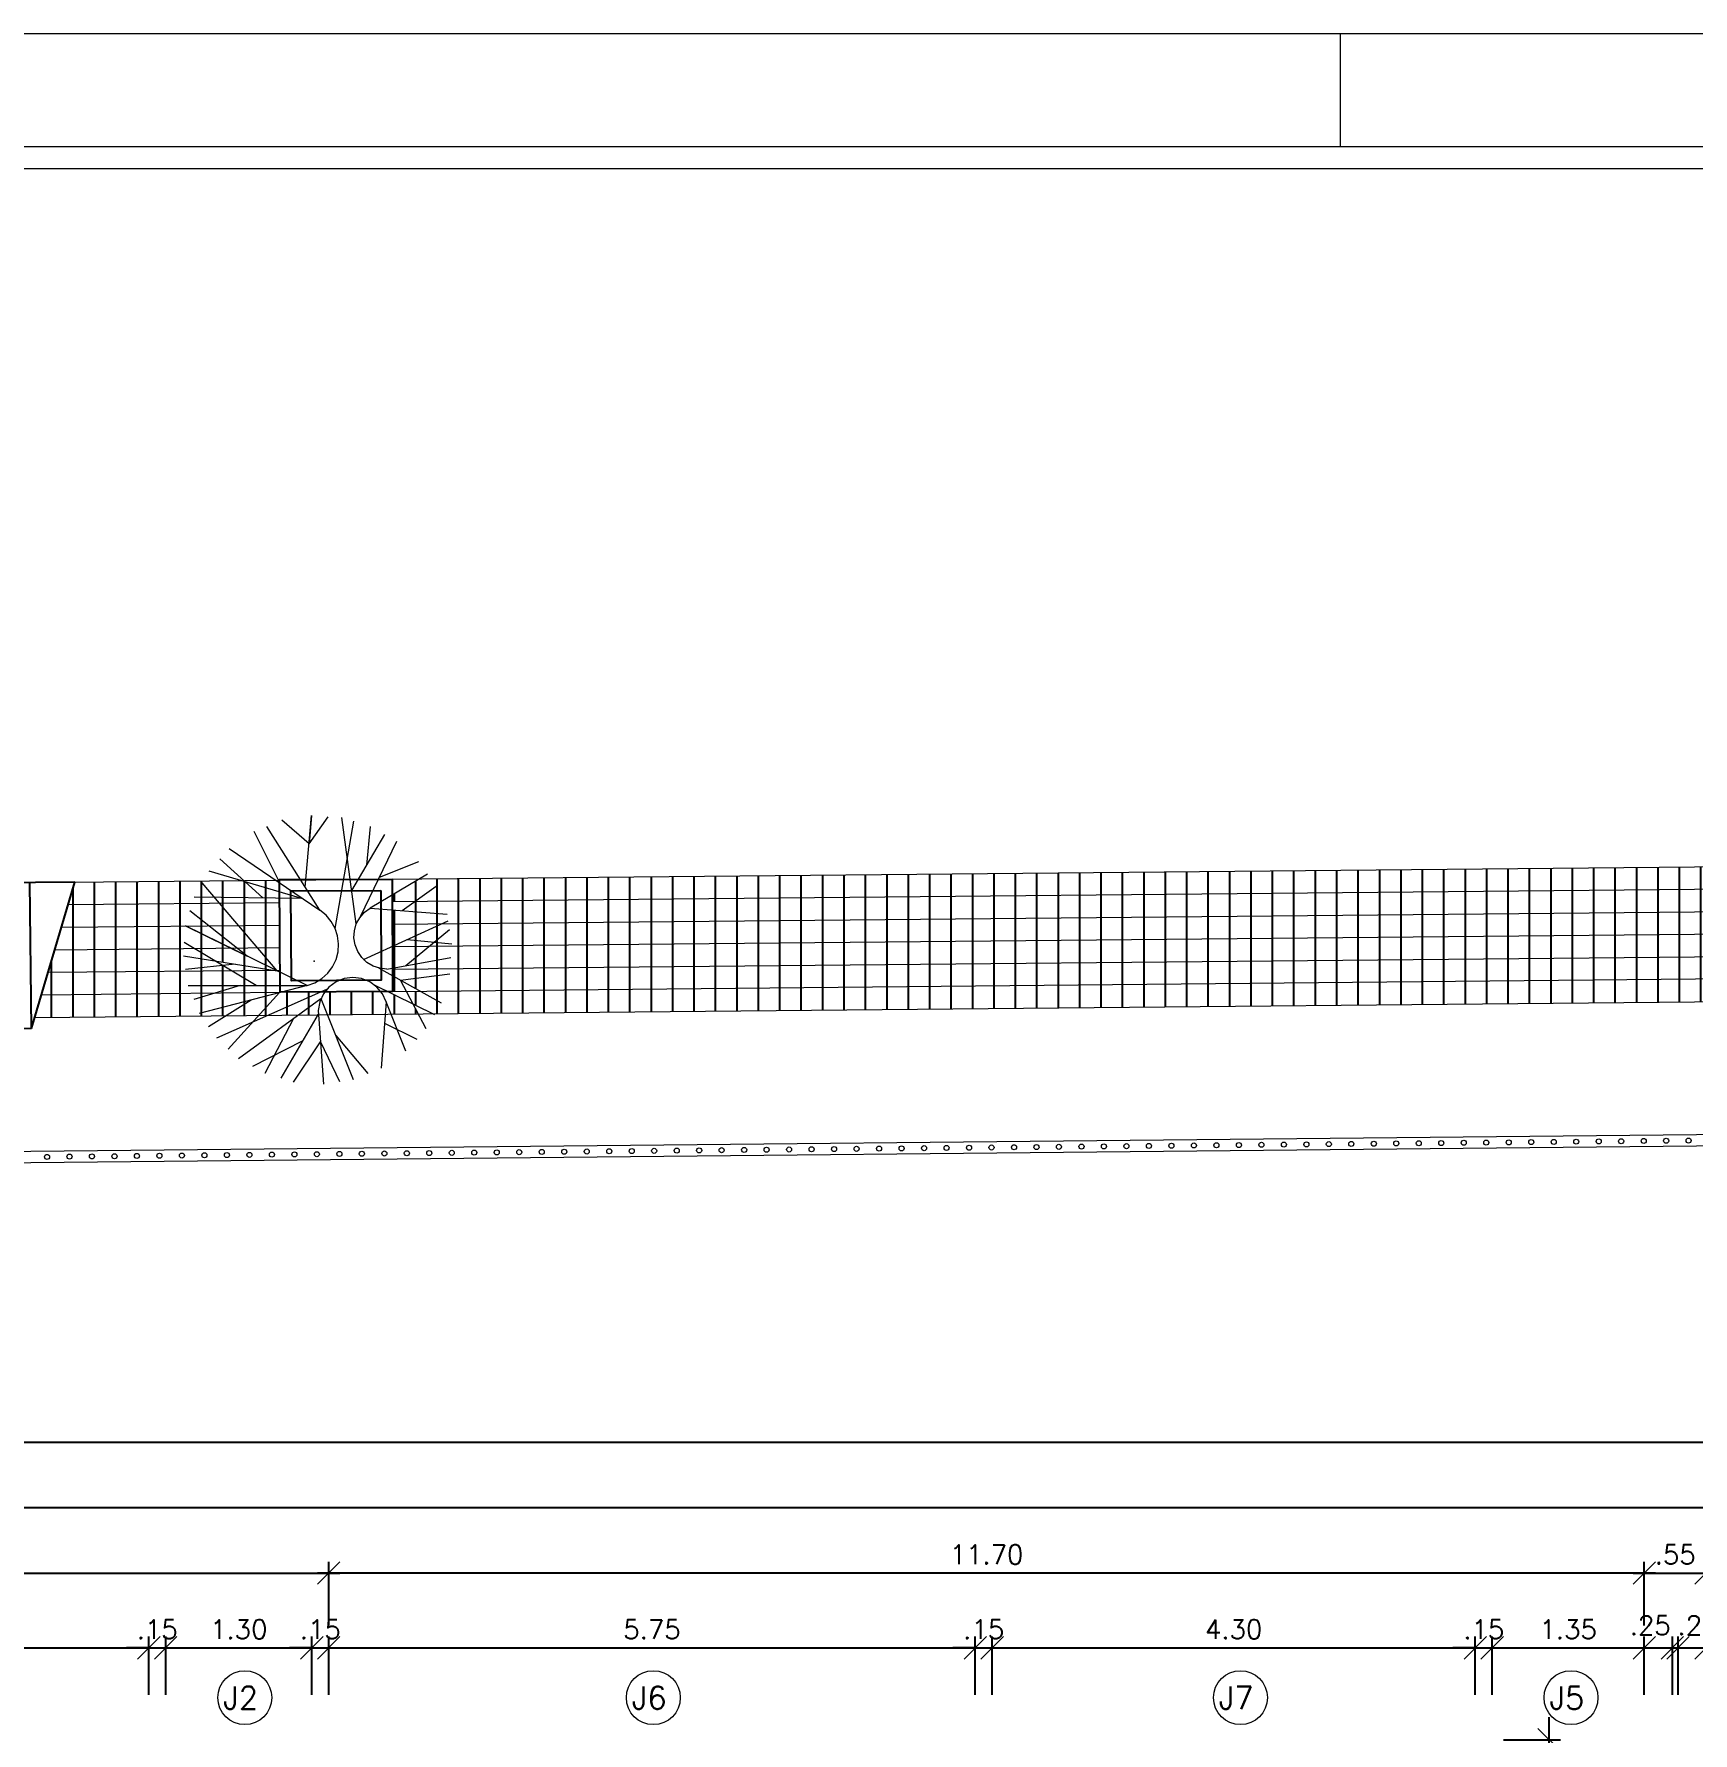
# Model space of a CAD drawing. Header units: millimetres. Extents: x 521 to 1055, y 261 to 520.
# Drawn here: x 670.93 to 685.69, y 504.78 to 519.88 of the extents above; entities that cross this region are included whole.
import ezdxf

# ---------------------------------------------------------------- set-up
doc = ezdxf.new("R2010")
doc.units = ezdxf.units.MM
doc.linetypes.add('CONTINU', pattern=[0])
doc.layers.add('0.1', color=8, linetype='Continuous', lineweight=13)
doc.layers.add('02', color=1, linetype='Continuous')
doc.styles.add('ROMANS', font='romans')
doc.styles.get("Standard").update_dxf_attribs({"font": 'romans.shx'})
doc.dimstyles.new('Fares Eng - 50', dxfattribs={"dimscale": 2, "dimtxt": 0.085, "dimasz": 0.1, "dimexe": 0.05, "dimexo": 0.05, "dimgap": 0.04, "dimtad": 1, "dimzin": 4, "dimdsep": 46, "dimtxsty": 'ROMANS', "dimblk1": 'OBLIQUE', "dimblk2": 'OBLIQUE', "dimsah": 1, "dimcen": 0.05, "dimdle": 0.05, "dimclrd": 8, "dimclre": 8, "dimclrt": 8, "dimaunit": 1, "dimadec": 0, "dimazin": 0, "dimtfac": 1, "dimtix": 1, "dimtmove": 2, "dimatfit": 0, "dimldrblk": 'OPEN90', "dimfxl": 1, "dimtolj": 1, "dimtzin": 0, "dimarcsym": 0})
pattern_1 = [(90, (279.22985, 358.23872), (-0.1905, 1e-17), [])]

# ---------------------------------------------------------------- blocks, each defined once
blk = doc.blocks.new('_OBLIQUE')
at = {"color": 0, "linetype": 'ByBlock'}
blk.add_line((-0.5, -0.5), (0.5, 0.5), dxfattribs=at)
blk = doc.blocks.new('*D24')
at = {"layer": '0.1', "color": 8, "linetype": 'CONTINU', "lineweight": -2, "transparency": 16777216}
for p, q in [((667.453, 505.534), (672.053, 505.534)), ((667.553, 505.115), (667.553, 505.634)), ((671.953, 505.115), (671.953, 505.634))]:
    blk.add_line(p, q, dxfattribs=at)
at = {"layer": 'DEFPOINTS', "color": 0, "linetype": 'CONTINU', "lineweight": -2, "transparency": 16777216}
for p in [(671.953, 505.534), (667.553, 505.015), (671.953, 505.015)]:
    blk.add_point(p, dxfattribs=at)
at = {"layer": '0.1', "color": 8, "linetype": 'CONTINU', "lineweight": -2, "transparency": 16777216, "xscale": 0.2, "yscale": 0.2, "zscale": 0.2, "rotation": 180}
blk.add_blockref('_OBLIQUE', (667.553, 505.534), dxfattribs=at)
at = {"layer": '0.1', "color": 8, "linetype": 'CONTINU', "lineweight": -2, "transparency": 16777216, "xscale": 0.2, "yscale": 0.2, "zscale": 0.2}
blk.add_blockref('_OBLIQUE', (671.953, 505.534), dxfattribs=at)
at = {"layer": '0.1', "color": 8, "linetype": 'CONTINU', "transparency": 16777216, "insert": (669.753, 505.699), "char_height": 0.17, "attachment_point": 5, "style": 'ROMANS'}
blk.add_mtext('\\A1;4.40', dxfattribs=at)
blk = doc.blocks.new('_Open90')
at = {"color": 0, "linetype": 'ByBlock', "lineweight": -2}
for p, q in [((0, 0), (-1, 0)), ((-0.5, 0.5), (0, 0)), ((0, 0), (-0.5, -0.5))]:
    blk.add_line(p, q, dxfattribs=at)
blk = doc.blocks.new('*D25')
at = {"layer": '0.1', "color": 8, "linetype": 'CONTINU', "lineweight": -2, "transparency": 16777216}
for p, q in [((671.953, 505.534), (671.753, 505.534)), ((671.953, 505.115), (671.953, 505.634)), ((671.953, 505.534), (672.103, 505.534)), ((672.103, 505.115), (672.103, 505.634)), ((672.103, 505.534), (672.303, 505.534))]:
    blk.add_line(p, q, dxfattribs=at)
at = {"layer": 'DEFPOINTS', "color": 0, "linetype": 'CONTINU', "lineweight": -2, "transparency": 16777216}
for p in [(672.103, 505.534), (671.953, 505.015), (672.103, 505.015)]:
    blk.add_point(p, dxfattribs=at)
at = {"layer": '0.1', "color": 8, "linetype": 'CONTINU', "lineweight": -2, "transparency": 16777216, "xscale": 0.2, "yscale": 0.2, "zscale": 0.2}
blk.add_blockref('_OBLIQUE', (671.953, 505.534), dxfattribs=at)
at = {"layer": '0.1', "color": 8, "linetype": 'CONTINU', "lineweight": -2, "transparency": 16777216, "xscale": 0.2, "yscale": 0.2, "zscale": 0.2, "rotation": 180}
blk.add_blockref('_OBLIQUE', (672.103, 505.534), dxfattribs=at)
at = {"layer": '0.1', "color": 8, "linetype": 'CONTINU', "transparency": 16777216, "insert": (672.028, 505.699), "char_height": 0.17, "attachment_point": 5, "style": 'ROMANS'}
blk.add_mtext('\\A1;.15', dxfattribs=at)
blk = doc.blocks.new('*D26')
at = {"layer": '0.1', "color": 8, "linetype": 'CONTINU', "lineweight": -2, "transparency": 16777216}
for p, q in [((672.003, 505.534), (673.503, 505.534)), ((672.103, 505.115), (672.103, 505.634)), ((673.403, 505.115), (673.403, 505.634))]:
    blk.add_line(p, q, dxfattribs=at)
at = {"layer": 'DEFPOINTS', "color": 0, "linetype": 'CONTINU', "lineweight": -2, "transparency": 16777216}
for p in [(673.403, 505.534), (672.103, 505.015), (673.403, 505.015)]:
    blk.add_point(p, dxfattribs=at)
at = {"layer": '0.1', "color": 8, "linetype": 'CONTINU', "lineweight": -2, "transparency": 16777216, "xscale": 0.2, "yscale": 0.2, "zscale": 0.2, "rotation": 180}
blk.add_blockref('_OBLIQUE', (672.103, 505.534), dxfattribs=at)
at = {"layer": '0.1', "color": 8, "linetype": 'CONTINU', "lineweight": -2, "transparency": 16777216, "xscale": 0.2, "yscale": 0.2, "zscale": 0.2}
blk.add_blockref('_OBLIQUE', (673.403, 505.534), dxfattribs=at)
at = {"layer": '0.1', "color": 8, "linetype": 'CONTINU', "transparency": 16777216, "insert": (672.753, 505.699), "char_height": 0.17, "attachment_point": 5, "style": 'ROMANS'}
blk.add_mtext('\\A1;1.30', dxfattribs=at)
blk = doc.blocks.new('*D27')
at = {"layer": '0.1', "color": 8, "linetype": 'CONTINU', "lineweight": -2, "transparency": 16777216}
for p, q in [((673.403, 505.534), (673.203, 505.534)), ((673.403, 505.115), (673.403, 505.634)), ((673.403, 505.534), (673.553, 505.534)), ((673.553, 505.115), (673.553, 505.634)), ((673.553, 505.534), (673.753, 505.534))]:
    blk.add_line(p, q, dxfattribs=at)
at = {"layer": 'DEFPOINTS', "color": 0, "linetype": 'CONTINU', "lineweight": -2, "transparency": 16777216}
for p in [(673.553, 505.534), (673.403, 505.015), (673.553, 505.015)]:
    blk.add_point(p, dxfattribs=at)
at = {"layer": '0.1', "color": 8, "linetype": 'CONTINU', "lineweight": -2, "transparency": 16777216, "xscale": 0.2, "yscale": 0.2, "zscale": 0.2}
blk.add_blockref('_OBLIQUE', (673.403, 505.534), dxfattribs=at)
at = {"layer": '0.1', "color": 8, "linetype": 'CONTINU', "lineweight": -2, "transparency": 16777216, "xscale": 0.2, "yscale": 0.2, "zscale": 0.2, "rotation": 180}
blk.add_blockref('_OBLIQUE', (673.553, 505.534), dxfattribs=at)
at = {"layer": '0.1', "color": 8, "linetype": 'CONTINU', "transparency": 16777216, "insert": (673.478, 505.699), "char_height": 0.17, "attachment_point": 5, "style": 'ROMANS'}
blk.add_mtext('\\A1;.15', dxfattribs=at)
blk = doc.blocks.new('*D28')
at = {"layer": '0.1', "color": 8, "linetype": 'CONTINU', "lineweight": -2, "transparency": 16777216}
for p, q in [((673.453, 505.534), (679.403, 505.534)), ((673.553, 505.115), (673.553, 505.634)), ((679.303, 505.115), (679.303, 505.634))]:
    blk.add_line(p, q, dxfattribs=at)
at = {"layer": 'DEFPOINTS', "color": 0, "linetype": 'CONTINU', "lineweight": -2, "transparency": 16777216}
for p in [(679.303, 505.534), (673.553, 505.015), (679.303, 505.015)]:
    blk.add_point(p, dxfattribs=at)
at = {"layer": '0.1', "color": 8, "linetype": 'CONTINU', "lineweight": -2, "transparency": 16777216, "xscale": 0.2, "yscale": 0.2, "zscale": 0.2, "rotation": 180}
blk.add_blockref('_OBLIQUE', (673.553, 505.534), dxfattribs=at)
at = {"layer": '0.1', "color": 8, "linetype": 'CONTINU', "lineweight": -2, "transparency": 16777216, "xscale": 0.2, "yscale": 0.2, "zscale": 0.2}
blk.add_blockref('_OBLIQUE', (679.303, 505.534), dxfattribs=at)
at = {"layer": '0.1', "color": 8, "linetype": 'CONTINU', "transparency": 16777216, "insert": (676.428, 505.699), "char_height": 0.17, "attachment_point": 5, "style": 'ROMANS'}
blk.add_mtext('\\A1;5.75', dxfattribs=at)
blk = doc.blocks.new('*D29')
at = {"layer": '0.1', "color": 8, "linetype": 'CONTINU', "lineweight": -2, "transparency": 16777216}
for p, q in [((679.303, 505.534), (679.103, 505.534)), ((679.303, 505.115), (679.303, 505.634)), ((679.303, 505.534), (679.453, 505.534)), ((679.453, 505.115), (679.453, 505.634)), ((679.453, 505.534), (679.653, 505.534))]:
    blk.add_line(p, q, dxfattribs=at)
at = {"layer": 'DEFPOINTS', "color": 0, "linetype": 'CONTINU', "lineweight": -2, "transparency": 16777216}
for p in [(679.453, 505.534), (679.303, 505.015), (679.453, 505.015)]:
    blk.add_point(p, dxfattribs=at)
at = {"layer": '0.1', "color": 8, "linetype": 'CONTINU', "lineweight": -2, "transparency": 16777216, "xscale": 0.2, "yscale": 0.2, "zscale": 0.2}
blk.add_blockref('_OBLIQUE', (679.303, 505.534), dxfattribs=at)
at = {"layer": '0.1', "color": 8, "linetype": 'CONTINU', "lineweight": -2, "transparency": 16777216, "xscale": 0.2, "yscale": 0.2, "zscale": 0.2, "rotation": 180}
blk.add_blockref('_OBLIQUE', (679.453, 505.534), dxfattribs=at)
at = {"layer": '0.1', "color": 8, "linetype": 'CONTINU', "transparency": 16777216, "insert": (679.378, 505.699), "char_height": 0.17, "attachment_point": 5, "style": 'ROMANS'}
blk.add_mtext('\\A1;.15', dxfattribs=at)
blk = doc.blocks.new('*D30')
at = {"layer": '0.1', "color": 8, "linetype": 'CONTINU', "lineweight": -2, "transparency": 16777216}
for p, q in [((679.353, 505.534), (683.85, 505.534)), ((679.453, 505.115), (679.453, 505.634)), ((683.75, 505.115), (683.75, 505.634))]:
    blk.add_line(p, q, dxfattribs=at)
at = {"layer": 'DEFPOINTS', "color": 0, "linetype": 'CONTINU', "lineweight": -2, "transparency": 16777216}
for p in [(683.75, 505.534), (679.453, 505.015), (683.75, 505.015)]:
    blk.add_point(p, dxfattribs=at)
at = {"layer": '0.1', "color": 8, "linetype": 'CONTINU', "lineweight": -2, "transparency": 16777216, "xscale": 0.2, "yscale": 0.2, "zscale": 0.2, "rotation": 180}
blk.add_blockref('_OBLIQUE', (679.453, 505.534), dxfattribs=at)
at = {"layer": '0.1', "color": 8, "linetype": 'CONTINU', "lineweight": -2, "transparency": 16777216, "xscale": 0.2, "yscale": 0.2, "zscale": 0.2}
blk.add_blockref('_OBLIQUE', (683.75, 505.534), dxfattribs=at)
at = {"layer": '0.1', "color": 8, "linetype": 'CONTINU', "transparency": 16777216, "insert": (681.601, 505.699), "char_height": 0.17, "attachment_point": 5, "style": 'ROMANS'}
blk.add_mtext('\\A1;4.30', dxfattribs=at)
blk = doc.blocks.new('*D31')
at = {"layer": '0.1', "color": 8, "linetype": 'CONTINU', "lineweight": -2, "transparency": 16777216}
for p, q in [((683.75, 505.534), (683.55, 505.534)), ((683.75, 505.115), (683.75, 505.634)), ((683.75, 505.534), (683.9, 505.534)), ((683.9, 505.115), (683.9, 505.634)), ((683.9, 505.534), (684.1, 505.534))]:
    blk.add_line(p, q, dxfattribs=at)
at = {"layer": 'DEFPOINTS', "color": 0, "linetype": 'CONTINU', "lineweight": -2, "transparency": 16777216}
for p in [(683.9, 505.534), (683.75, 505.015), (683.9, 505.015)]:
    blk.add_point(p, dxfattribs=at)
at = {"layer": '0.1', "color": 8, "linetype": 'CONTINU', "lineweight": -2, "transparency": 16777216, "xscale": 0.2, "yscale": 0.2, "zscale": 0.2}
blk.add_blockref('_OBLIQUE', (683.75, 505.534), dxfattribs=at)
at = {"layer": '0.1', "color": 8, "linetype": 'CONTINU', "lineweight": -2, "transparency": 16777216, "xscale": 0.2, "yscale": 0.2, "zscale": 0.2, "rotation": 180}
blk.add_blockref('_OBLIQUE', (683.9, 505.534), dxfattribs=at)
at = {"layer": '0.1', "color": 8, "linetype": 'CONTINU', "transparency": 16777216, "insert": (683.825, 505.699), "char_height": 0.17, "attachment_point": 5, "style": 'ROMANS'}
blk.add_mtext('\\A1;.15', dxfattribs=at)
blk = doc.blocks.new('*D32')
at = {"layer": '0.1', "color": 8, "linetype": 'CONTINU', "lineweight": -2, "transparency": 16777216}
for p, q in [((683.8, 505.534), (685.353, 505.534)), ((683.9, 505.115), (683.9, 505.634)), ((685.253, 505.115), (685.253, 505.634))]:
    blk.add_line(p, q, dxfattribs=at)
at = {"layer": 'DEFPOINTS', "color": 0, "linetype": 'CONTINU', "lineweight": -2, "transparency": 16777216}
for p in [(685.253, 505.534), (683.9, 505.015), (685.253, 505.015)]:
    blk.add_point(p, dxfattribs=at)
at = {"layer": '0.1', "color": 8, "linetype": 'CONTINU', "lineweight": -2, "transparency": 16777216, "xscale": 0.2, "yscale": 0.2, "zscale": 0.2, "rotation": 180}
blk.add_blockref('_OBLIQUE', (683.9, 505.534), dxfattribs=at)
at = {"layer": '0.1', "color": 8, "linetype": 'CONTINU', "lineweight": -2, "transparency": 16777216, "xscale": 0.2, "yscale": 0.2, "zscale": 0.2}
blk.add_blockref('_OBLIQUE', (685.253, 505.534), dxfattribs=at)
at = {"layer": '0.1', "color": 8, "linetype": 'CONTINU', "transparency": 16777216, "insert": (684.576, 505.699), "char_height": 0.17, "attachment_point": 5, "style": 'ROMANS'}
blk.add_mtext('\\A1;1.35', dxfattribs=at)
blk = doc.blocks.new('*D33')
at = {"layer": '0.1', "color": 8, "linetype": 'CONTINU', "lineweight": -2, "transparency": 16777216}
for p, q in [((685.153, 505.534), (685.603, 505.534)), ((685.253, 505.115), (685.253, 505.634)), ((685.503, 505.115), (685.503, 505.634))]:
    blk.add_line(p, q, dxfattribs=at)
at = {"layer": 'DEFPOINTS', "color": 0, "linetype": 'CONTINU', "lineweight": -2, "transparency": 16777216}
for p in [(685.503, 505.534), (685.253, 505.015), (685.503, 505.015)]:
    blk.add_point(p, dxfattribs=at)
at = {"layer": '0.1', "color": 8, "linetype": 'CONTINU', "lineweight": -2, "transparency": 16777216, "xscale": 0.2, "yscale": 0.2, "zscale": 0.2, "rotation": 180}
blk.add_blockref('_OBLIQUE', (685.253, 505.534), dxfattribs=at)
at = {"layer": '0.1', "color": 8, "linetype": 'CONTINU', "lineweight": -2, "transparency": 16777216, "xscale": 0.2, "yscale": 0.2, "zscale": 0.2}
blk.add_blockref('_OBLIQUE', (685.503, 505.534), dxfattribs=at)
at = {"layer": '0.1', "color": 8, "linetype": 'CONTINU', "transparency": 16777216, "insert": (685.306, 505.734), "char_height": 0.17, "attachment_point": 5, "style": 'ROMANS'}
blk.add_mtext('\\A1;.25', dxfattribs=at)
blk = doc.blocks.new('*D34')
at = {"layer": '0.1', "color": 8, "linetype": 'CONTINU', "lineweight": -2, "transparency": 16777216}
for p, q in [((685.453, 505.534), (685.903, 505.534)), ((685.553, 505.115), (685.553, 505.634)), ((685.803, 505.115), (685.803, 505.634))]:
    blk.add_line(p, q, dxfattribs=at)
at = {"layer": 'DEFPOINTS', "color": 0, "linetype": 'CONTINU', "lineweight": -2, "transparency": 16777216}
for p in [(685.803, 505.534), (685.553, 505.015), (685.803, 505.015)]:
    blk.add_point(p, dxfattribs=at)
at = {"layer": '0.1', "color": 8, "linetype": 'CONTINU', "lineweight": -2, "transparency": 16777216, "xscale": 0.2, "yscale": 0.2, "zscale": 0.2, "rotation": 180}
blk.add_blockref('_OBLIQUE', (685.553, 505.534), dxfattribs=at)
at = {"layer": '0.1', "color": 8, "linetype": 'CONTINU', "lineweight": -2, "transparency": 16777216, "xscale": 0.2, "yscale": 0.2, "zscale": 0.2}
blk.add_blockref('_OBLIQUE', (685.803, 505.534), dxfattribs=at)
at = {"layer": '0.1', "color": 8, "linetype": 'CONTINU', "transparency": 16777216, "insert": (685.731, 505.734), "char_height": 0.17, "attachment_point": 5, "style": 'ROMANS'}
blk.add_mtext('\\A1;.25', dxfattribs=at)
blk = doc.blocks.new('*D58')
at = {"layer": '0.1', "color": 8, "linetype": 'CONTINU', "lineweight": -2, "transparency": 16777216}
for p, q in [((667.303, 505.734), (667.303, 506.299)), ((673.553, 505.734), (673.553, 506.299)), ((667.203, 506.199), (673.653, 506.199))]:
    blk.add_line(p, q, dxfattribs=at)
at = {"layer": 'DEFPOINTS', "color": 0, "linetype": 'CONTINU', "lineweight": -2, "transparency": 16777216}
for p in [(673.553, 506.199), (667.303, 505.634), (673.553, 505.634)]:
    blk.add_point(p, dxfattribs=at)
at = {"layer": '0.1', "color": 8, "linetype": 'CONTINU', "lineweight": -2, "transparency": 16777216, "xscale": 0.2, "yscale": 0.2, "zscale": 0.2, "rotation": 180}
blk.add_blockref('_OBLIQUE', (667.303, 506.199), dxfattribs=at)
at = {"layer": '0.1', "color": 8, "linetype": 'CONTINU', "lineweight": -2, "transparency": 16777216, "xscale": 0.2, "yscale": 0.2, "zscale": 0.2}
blk.add_blockref('_OBLIQUE', (673.553, 506.199), dxfattribs=at)
at = {"layer": '0.1', "color": 8, "linetype": 'CONTINU', "transparency": 16777216, "insert": (670.428, 506.364), "char_height": 0.17, "attachment_point": 5, "style": 'ROMANS'}
blk.add_mtext('\\A1;6.25', dxfattribs=at)
blk = doc.blocks.new('*D59')
at = {"layer": '0.1', "color": 8, "linetype": 'CONTINU', "lineweight": -2, "transparency": 16777216}
for p, q in [((673.553, 505.734), (673.553, 506.299)), ((685.253, 505.734), (685.253, 506.299)), ((685.353, 506.199), (673.453, 506.199))]:
    blk.add_line(p, q, dxfattribs=at)
at = {"layer": 'DEFPOINTS', "color": 0, "linetype": 'CONTINU', "lineweight": -2, "transparency": 16777216}
for p in [(673.553, 506.199), (673.553, 505.634), (685.253, 505.634)]:
    blk.add_point(p, dxfattribs=at)
at = {"layer": '0.1', "color": 8, "linetype": 'CONTINU', "lineweight": -2, "transparency": 16777216, "xscale": 0.2, "yscale": 0.2, "zscale": 0.2, "rotation": 180}
blk.add_blockref('_OBLIQUE', (673.553, 506.199), dxfattribs=at)
at = {"layer": '0.1', "color": 8, "linetype": 'CONTINU', "lineweight": -2, "transparency": 16777216, "xscale": 0.2, "yscale": 0.2, "zscale": 0.2}
blk.add_blockref('_OBLIQUE', (685.253, 506.199), dxfattribs=at)
at = {"layer": '0.1', "color": 8, "linetype": 'CONTINU', "transparency": 16777216, "insert": (679.403, 506.364), "char_height": 0.17, "attachment_point": 5, "style": 'ROMANS'}
blk.add_mtext('\\A1;11.70', dxfattribs=at)
blk = doc.blocks.new('*D60')
at = {"layer": '0.1', "color": 8, "linetype": 'CONTINU', "lineweight": -2, "transparency": 16777216}
for p, q in [((685.253, 505.734), (685.253, 506.299)), ((685.803, 505.734), (685.803, 506.299)), ((685.153, 506.199), (685.903, 506.199))]:
    blk.add_line(p, q, dxfattribs=at)
at = {"layer": 'DEFPOINTS', "color": 0, "linetype": 'CONTINU', "lineweight": -2, "transparency": 16777216}
for p in [(685.803, 506.199), (685.253, 505.634), (685.803, 505.634)]:
    blk.add_point(p, dxfattribs=at)
at = {"layer": '0.1', "color": 8, "linetype": 'CONTINU', "lineweight": -2, "transparency": 16777216, "xscale": 0.2, "yscale": 0.2, "zscale": 0.2, "rotation": 180}
blk.add_blockref('_OBLIQUE', (685.253, 506.199), dxfattribs=at)
at = {"layer": '0.1', "color": 8, "linetype": 'CONTINU', "lineweight": -2, "transparency": 16777216, "xscale": 0.2, "yscale": 0.2, "zscale": 0.2}
blk.add_blockref('_OBLIQUE', (685.803, 506.199), dxfattribs=at)
at = {"layer": '0.1', "color": 8, "linetype": 'CONTINU', "transparency": 16777216, "insert": (685.528, 506.364), "char_height": 0.17, "attachment_point": 5, "style": 'ROMANS'}
blk.add_mtext('\\A1;.55', dxfattribs=at)
blk = doc.blocks.new('*D66')
at = {"layer": '0.1', "color": 8, "linetype": 'CONTINU', "lineweight": -2, "transparency": 16777216}
for p, q in [((721.153, 506.78), (667.203, 506.78)), ((667.303, 506.399), (667.303, 506.88)), ((721.053, 506.299), (721.053, 506.88))]:
    blk.add_line(p, q, dxfattribs=at)
at = {"layer": 'DEFPOINTS', "color": 0, "linetype": 'CONTINU', "lineweight": -2, "transparency": 16777216}
for p in [(667.303, 506.78), (667.303, 506.299), (721.053, 506.199)]:
    blk.add_point(p, dxfattribs=at)
at = {"layer": '0.1', "color": 8, "linetype": 'CONTINU', "lineweight": -2, "transparency": 16777216, "xscale": 0.2, "yscale": 0.2, "zscale": 0.2, "rotation": 180}
blk.add_blockref('_OBLIQUE', (667.303, 506.78), dxfattribs=at)
at = {"layer": '0.1', "color": 8, "linetype": 'CONTINU', "lineweight": -2, "transparency": 16777216, "xscale": 0.2, "yscale": 0.2, "zscale": 0.2}
blk.add_blockref('_OBLIQUE', (721.053, 506.78), dxfattribs=at)
at = {"layer": '0.1', "color": 8, "linetype": 'CONTINU', "transparency": 16777216, "insert": (694.178, 506.945), "char_height": 0.17, "attachment_point": 5, "style": 'ROMANS'}
blk.add_mtext('\\A1;53.75', dxfattribs=at)
blk = doc.blocks.new('*D68')
at = {"layer": '0.1', "color": 8, "linetype": 'CONTINU', "lineweight": -2, "transparency": 16777216}
for p, q in [((667.203, 507.364), (755.553, 507.364)), ((667.303, 506.98), (667.303, 507.464)), ((755.453, 506.98), (755.453, 507.464))]:
    blk.add_line(p, q, dxfattribs=at)
at = {"layer": 'DEFPOINTS', "color": 0, "linetype": 'CONTINU', "lineweight": -2, "transparency": 16777216}
for p in [(755.453, 507.364), (667.303, 506.88), (755.453, 506.88)]:
    blk.add_point(p, dxfattribs=at)
at = {"layer": '0.1', "color": 8, "linetype": 'CONTINU', "lineweight": -2, "transparency": 16777216, "xscale": 0.2, "yscale": 0.2, "zscale": 0.2, "rotation": 180}
blk.add_blockref('_OBLIQUE', (667.303, 507.364), dxfattribs=at)
at = {"layer": '0.1', "color": 8, "linetype": 'CONTINU', "lineweight": -2, "transparency": 16777216, "xscale": 0.2, "yscale": 0.2, "zscale": 0.2}
blk.add_blockref('_OBLIQUE', (755.453, 507.364), dxfattribs=at)
at = {"layer": '0.1', "color": 8, "linetype": 'CONTINU', "transparency": 16777216, "insert": (711.378, 507.529), "char_height": 0.17, "attachment_point": 5, "style": 'ROMANS'}
blk.add_mtext('\\A1;88.15', dxfattribs=at)
blk = doc.blocks.new('*D198')
at = {"layer": '0.1', "color": 8, "linetype": 'CONTINU', "lineweight": -2, "transparency": 16777216}
for p, q in [((684.407, 504.717), (684.407, 504.917)), ((684, 504.717), (684.507, 504.717)), ((684.407, 504.317), (684.407, 504.717)), ((684, 504.317), (684.507, 504.317)), ((684.407, 504.317), (684.407, 504.117))]:
    blk.add_line(p, q, dxfattribs=at)
at = {"layer": 'DEFPOINTS', "color": 0, "linetype": 'CONTINU', "lineweight": -2, "transparency": 16777216}
for p in [(683.9, 504.717), (684.407, 504.717), (683.9, 504.317)]:
    blk.add_point(p, dxfattribs=at)
at = {"layer": '0.1', "color": 8, "linetype": 'CONTINU', "lineweight": -2, "transparency": 16777216, "xscale": 0.2, "yscale": 0.2, "zscale": 0.2}
for p, rotation in [((684.407, 504.717), 270), ((684.407, 504.317), 90)]:
    blk.add_blockref('_OBLIQUE', p, dxfattribs=dict(at, rotation=rotation))
at = {"layer": '0.1', "color": 8, "linetype": 'CONTINU', "transparency": 16777216, "insert": (684.207, 504.017), "char_height": 0.17, "attachment_point": 5, "rotation": 90, "style": 'ROMANS'}
blk.add_mtext('\\A1;.40', dxfattribs=at)
blk = doc.blocks.new('ARV1')
for p, q in [((-0.1407, 1.4161), (0.0989, 1.7605)), ((0.4634, 0.4005), (0.2709, 1.7498)), ((-0.5054, 0.9113), (-0.8423, 1.5681)), ((0.1949, 0.3431), (0.4235, 1.7048)), ((0.4031, 0.8237), (0.8191, 1.5396)), ((0.5923, 1.1492), (0.6377, 1.6415)), ((0.5168, 0.4952), (0.9711, 1.4544)), ((-0.7238, 0.7245), (-1.2729, 1.2194)), ((0.755, 0.9984), (1.2545, 1.1977)), ((1.0437, 0.573), (1.4738, 0.8844)), ((0.5591, -0.0523), (1.6313, 0.447)), ((1.095, -0.1252), (1.6493, 0.337)), ((-0.8061, -0.388), (-1.7211, 0.152)), ((1.1112, 0.2048), (1.6793, 0.1529)), ((-1.0745, -0.1172), (-1.7031, -0.1904)), ((0.7476, -0.1574), (1.5471, -0.5954)), ((0.8557, -0.1699), (1.6686, -0.0184)), ((-1.0074, -0.3893), (-1.5974, -0.572)), ((0.6958, -0.3704), (1.4637, -0.7442)), ((-0.8667, -0.5727), (-1.4069, -0.9182)), ((0.0893, -0.4358), (-1.3067, -1.0613)), ((-0.506, -0.477), (-1.1567, -1.1971)), ((-0.3293, -0.8064), (-0.6899, -1.5051)), ((-0.0159, -0.7468), (-0.4854, -1.5654)), ((-0.0071, -0.8135), (0.0586, -1.6373)), ((0.83, -0.8592), (1.2412, -1.0601)), ((0.2097, -1.0193), (0.6221, -1.4999)), ((-0.2148, -1.0934), (-0.845, -1.418))]:
    blk.add_line(p, q)
for points in [[(-0.1872, 0.8633), (-0.1108, 1.7737), (-0.1407, 1.4161), (-0.4881, 1.7122)], [(-1.1556, 1.349), (-0.0013, 0.5719), (-0.6793, 1.6344)], [(-1.7315, -0.0163), (-0.5369, -0.1994), (-1.4972, 0.9138)], [(-1.4123, 1.0654), (-0.2215, 0.7202), (-1.5994, 0.732)], [(1.365, 1.0398), (0.638, 0.6035), (1.6177, 0.5303)], [(-1.67, -0.3938), (-0.1549, -0.3836), (-1.7076, 0.3652), (-0.9208, -0.0143), (-1.6507, 0.558)], [(-0.1549, -0.3836), (-0.0593, -0.3487), (0.0278, -0.2962), (0.1033, -0.2277), (0.1642, -0.1462), (0.2083, -0.0545), (0.2342, 0.044), (0.2404, 0.1456), (0.2272, 0.2464), (0.1949, 0.3431), (0.1448, 0.4315), (0.0786, 0.5088), (-0.0013, 0.5719)], [(0.8557, -0.1699), (0.7651, -0.1613), (0.679, -0.1335), (0.6007, -0.0877), (0.5344, -0.0259), (0.483, 0.0489), (0.4489, 0.1331), (0.434, 0.2225), (0.439, 0.3131), (0.4634, 0.4005), (0.5062, 0.4804), (0.5654, 0.5493), (0.638, 0.6035)], [(-0.1549, -0.3836), (-0.1549, -0.3836), (-1.526, -0.748)], [(0.849, -0.5865), (0.8014, -0.4854), (0.7301, -0.3991), (0.6394, -0.3338), (0.5353, -0.2931), (0.4242, -0.2796), (0.3134, -0.2945), (0.2099, -0.3365), (0.12, -0.4031), (0.0498, -0.4901), (0.0033, -0.5918), (-0.016, -0.702), (-0.0071, -0.8135)], [(1.36, -0.9289), (1.0306, -0.3125), (1.6553, -0.2288)], [(-1.0233, -1.3179), (0.0189, -0.5497), (0.436, -1.5757)], [(1.1033, -1.2124), (0.849, -0.5865), (0.79, -1.4316)], [(-0.3231, -1.6133), (0.0157, -1.1009), (0.262, -1.6039)]]:
    blk.add_lwpolyline(points)
blk = doc.blocks.new('rampa')
at = {"layer": '02', "color": 8, "linetype": 'CONTINU', "lineweight": -2}
for p, q in [((381.699, 87.758), (381.299, 86.458)), ((381.699, 87.758), (382.999, 87.758)), ((381.699, 87.758), (381.699, 86.458)), ((382.999, 87.758), (382.999, 86.458)), ((382.999, 87.758), (383.399, 86.458)), ((381.299, 86.458), (383.399, 86.458))]:
    blk.add_line(p, q, dxfattribs=at)

msp = doc.modelspace()

# ---------------------------------------------------------------- hatches: boundary and pattern name
at = {"layer": '0.1', "linetype": 'CONTINU', "lineweight": -2}
h = msp.add_hatch(dxfattribs=at)
h.set_pattern_fill('LINE,_O', color=8, scale=0.06, angle=90, double=1)
h.set_pattern_definition(pattern_1)
h.paths.add_polyline_path([(691.34994, 512.33041), (691.22908, 512.33208), (674.32022, 512.17228), (674.20501, 512.08979), (674.11757, 512.09678), (674.11918, 511.77126), (674.25074, 511.83169), (674.49008, 511.80855), (674.23808, 511.60066), (674.12013, 511.57932), (674.12047, 511.50983), (674.36757, 511.37277), (691.55681, 511.53956), (691.57746, 511.54584), (691.71845, 511.54604), (691.35132, 511.76532), (691.9076, 511.67706)])
h.paths.add_polyline_path([(691.61914, 512.47114), (691.40723, 512.53378), (674.35967, 512.37267), (674.11692, 512.22872), (674.11721, 512.17037), (691.76623, 512.33716)])
h.paths.add_polyline_path([(692.16664, 511.54472), (692.00905, 511.54395), (674.24429, 511.37157), (674.303, 511.26032), (674.47877, 511.17361), (691.35332, 511.33313)])
h = msp.add_hatch(dxfattribs=at)
h.set_pattern_fill('LINE,_O', color=8, scale=0.06, angle=90, double=1)
h.set_pattern_definition(pattern_1)
h.paths.add_polyline_path([(672.80715, 512.34888), (672.77728, 512.35771), (671.29537, 512.34371), (671.23573, 512.14313), (672.58258, 512.15586), (672.53795, 512.20816), (672.96817, 512.20222)])
h.paths.add_polyline_path([(672.58258, 512.15586), (671.23573, 512.14313), (670.99714, 511.34084), (672.5525, 511.35886), (672.76547, 511.42358), (672.90645, 511.42379), (672.53933, 511.64306), (673.0956, 511.55481)])
h.paths.add_polyline_path([(673.13573, 511.36552), (673.12117, 511.36544), (670.99714, 511.34084), (670.93746, 511.14014), (672.6444, 511.15627), (672.86323, 511.29462)])
h = msp.add_hatch(dxfattribs=at)
h.set_pattern_fill('LINE,_O', color=8, scale=0.06, angle=90, double=1)
h.set_pattern_definition(pattern_1)
h.paths.add_polyline_path([(673.1203, 511.54275), (673.09565, 511.5548), (672.72011, 511.61438), (672.60818, 511.60194), (672.90645, 511.42379), (673.12088, 511.42411)])
h.paths.add_polyline_path([(673.11677, 512.25736), (672.80715, 512.34888), (672.96817, 512.20222), (673.11705, 512.20016)])
h.paths.add_polyline_path([(673.11638, 512.33579), (673.07999, 512.36057), (672.79725, 512.3579), (672.80715, 512.34888), (673.11677, 512.25736)])
h.paths.add_polyline_path([(673.12088, 511.42411), (672.76547, 511.42358), (672.5525, 511.35886), (673.12117, 511.36544)])
h = msp.add_hatch(dxfattribs=at)
h.set_pattern_fill('LINE,_O', color=8, scale=0.06, angle=90, double=1)
h.set_pattern_definition(pattern_1)
h.paths.add_polyline_path([(673.11725, 512.16092), (672.58258, 512.15586), (673.09558, 511.55483), (673.1203, 511.54275)])
h.paths.add_polyline_path([(673.11705, 512.20016), (672.53795, 512.20816), (672.58258, 512.15586), (673.11725, 512.16092)])
h.paths.add_polyline_path([(673.11629, 511.36046), (672.86323, 511.29462), (672.6444, 511.15627), (672.93231, 511.159)])
h.paths.add_polyline_path([(673.48831, 511.36726), (673.13573, 511.36552), (673.11629, 511.36046), (672.93231, 511.159), (673.01875, 511.15981)])
h.paths.add_polyline_path([(673.48337, 511.30756), (673.48456, 511.3046), (673.50522, 511.34916), (673.5201, 511.36741), (673.48831, 511.36726), (673.01875, 511.15981), (673.28415, 511.16232)])
h.paths.add_polyline_path([(673.45838, 511.20108), (673.4723, 511.27815), (673.48456, 511.3046), (673.48337, 511.30756), (673.28415, 511.16232), (673.46114, 511.164)], flags=17)
h.paths.add_polyline_path([(673.48456, 511.3046), (673.4723, 511.27815), (673.45838, 511.20108), (673.46114, 511.164), (673.54056, 511.16475)])
h.paths.add_polyline_path([(674.0643, 511.27875), (674.03135, 511.34969), (674.01487, 511.36985), (673.5201, 511.36741), (673.50522, 511.34916), (673.48456, 511.3046), (673.54056, 511.16475), (674.0561, 511.16962)])
h.paths.add_polyline_path([(674.303, 511.26032), (674.0803, 511.37018), (674.01487, 511.36985), (674.03135, 511.34969), (674.0643, 511.27875), (674.10777, 511.17011), (674.34939, 511.17239)])
h.paths.add_polyline_path([(674.19239, 511.46994), (674.12047, 511.50983), (674.12116, 511.37038), (674.24429, 511.37157)])
h.paths.add_polyline_path([(674.49008, 511.80855), (674.25074, 511.83169), (674.11918, 511.77126), (674.12013, 511.57932), (674.23808, 511.60066)])

# ---------------------------------------------------------------- linework, layer by layer
at = {"layer": '0.1', "color": 8}
for p, q in [((682.54805, 519.88495), (682.54805, 518.88495)), ((669.19547, 512.32386), (745.18028, 513.04196)), ((674.11721, 512.17037), (692.00512, 512.33942)), ((671.23573, 512.14313), (673.11725, 512.16092)), ((674.1191, 511.97037), (692.00701, 512.13943)), ((671.17608, 511.94256), (673.11914, 511.96092)), ((674.12099, 511.77038), (692.0089, 511.93944)), ((671.11643, 511.74199), (673.12103, 511.76093)), ((674.12288, 511.57039), (692.01079, 511.73944)), ((670.93746, 511.14014), (731.43393, 511.71201)), ((671.05679, 511.54142), (673.12292, 511.56094)), ((674.12116, 511.37038), (692.00905, 511.54395)), ((670.99714, 511.34084), (673.12117, 511.36544)), ((715.45272, 510.39162), (669.22591, 509.93167)), ((715.35272, 510.29062), (669.26895, 509.83209))]:
    msp.add_line(p, q, dxfattribs=at)
for points in [[(782.16805, 519.88495), (655.96365, 519.88495), (655.96365, 435.88495), (782.16805, 435.88495)], [(658.46365, 436.88495), (658.46365, 518.88495), (781.16805, 518.88495), (781.16805, 436.88495)]]:
    msp.add_lwpolyline(points, close=True, dxfattribs=at)
msp.add_lwpolyline([(765.34805, 517.68495, 0.41421356), (764.34805, 518.68495), (659.66365, 518.68495, 0.41421356), (658.66365, 517.68495), (658.66365, 444.08495, 0.41421356), (659.66365, 443.08495), (764.34805, 443.08495, 0.41421356), (765.34805, 444.08495)], format="xyb", close=True, dxfattribs=at)
at = {"layer": '0.1', "color": 8, "linetype": 'CONTINU', "lineweight": -2}
for points in [[(674.11623, 512.37037), (674.12116, 511.37038), (673.12117, 511.36544), (673.11624, 512.36543), (674.11623, 512.37037)], [(674.01672, 512.26987), (674.02067, 511.46988), (673.22068, 511.46594), (673.21673, 512.26593), (674.01672, 512.26987)]]:
    msp.add_lwpolyline(points, dxfattribs=at)
at = {"layer": '0.1', "color": 8}
for centre, radius in [((684.64743, 510.03511), 0.0225), ((684.84743, 510.0371), 0.0225), ((685.04743, 510.03909), 0.0225), ((685.24743, 510.04108), 0.0225), ((685.44743, 510.04307), 0.0225), ((685.64743, 510.04506), 0.0225), ((671.04743, 509.89979), 0.0225), ((671.24743, 509.90178), 0.0225), ((671.44743, 509.90377), 0.0225), ((671.64743, 509.90576), 0.0225), ((671.84743, 509.90775), 0.0225), ((672.04743, 509.90974), 0.0225), ((672.24743, 509.91173), 0.0225), ((672.44743, 509.91372), 0.0225), ((672.64743, 509.91571), 0.0225), ((672.84743, 509.9177), 0.0225), ((673.04743, 509.91969), 0.0225), ((673.24743, 509.92168), 0.0225), ((673.44743, 509.92367), 0.0225), ((673.64743, 509.92566), 0.0225), ((673.84743, 509.92765), 0.0225), ((674.04743, 509.92964), 0.0225), ((674.24743, 509.93163), 0.0225), ((674.44743, 509.93362), 0.0225), ((674.64743, 509.93561), 0.0225), ((674.84743, 509.9376), 0.0225), ((675.04743, 509.93959), 0.0225), ((675.24743, 509.94158), 0.0225), ((675.44743, 509.94357), 0.0225), ((675.64743, 509.94556), 0.0225), ((675.84743, 509.94755), 0.0225), ((676.04743, 509.94954), 0.0225), ((676.24743, 509.95153), 0.0225), ((676.44743, 509.95352), 0.0225), ((676.64743, 509.95551), 0.0225), ((676.84743, 509.9575), 0.0225), ((677.04743, 509.95949), 0.0225), ((677.24743, 509.96148), 0.0225), ((677.44743, 509.96347), 0.0225), ((677.64743, 509.96546), 0.0225), ((677.84743, 509.96745), 0.0225), ((678.04743, 509.96944), 0.0225), ((678.24743, 509.97143), 0.0225), ((678.44743, 509.97342), 0.0225), ((678.64743, 509.97541), 0.0225), ((678.84743, 509.9774), 0.0225), ((679.04743, 509.97939), 0.0225), ((679.24743, 509.98138), 0.0225), ((679.44743, 509.98337), 0.0225), ((679.64743, 509.98536), 0.0225), ((679.84743, 509.98735), 0.0225), ((680.04743, 509.98934), 0.0225), ((680.24743, 509.99133), 0.0225), ((680.44743, 509.99332), 0.0225), ((680.64743, 509.99531), 0.0225), ((680.84743, 509.9973), 0.0225), ((681.04743, 509.99929), 0.0225), ((681.24743, 510.00128), 0.0225), ((681.44743, 510.00327), 0.0225), ((681.64743, 510.00526), 0.0225), ((681.84743, 510.00725), 0.0225), ((682.04743, 510.00924), 0.0225), ((682.24743, 510.01123), 0.0225), ((682.44743, 510.01322), 0.0225), ((682.64743, 510.01521), 0.0225), ((682.84743, 510.0172), 0.0225), ((683.04743, 510.01919), 0.0225), ((683.24743, 510.02118), 0.0225), ((683.44743, 510.02317), 0.0225), ((683.64743, 510.02516), 0.0225), ((683.84743, 510.02715), 0.0225), ((684.04743, 510.02914), 0.0225), ((684.24743, 510.03113), 0.0225), ((684.44743, 510.03312), 0.0225), ((672.80663, 505.091), 0.23964), ((676.43972, 505.091), 0.23964), ((681.66122, 505.091), 0.23964), ((684.60148, 505.091), 0.23964)]:
    msp.add_circle(centre, radius, dxfattribs=at)
at = {"layer": '0.1', "color": 8, "linetype": 'Continuous'}
msp.add_point((673.42394, 511.64065), dxfattribs=at)

# ---------------------------------------------------------------- block references
at = {"layer": '0.1', "color": 8, "linetype": 'Continuous', "xscale": 0.6999999999999911, "yscale": 0.6999999999999911, "zscale": 0.6999999999999911, "rotation": 359.6992061989453}
msp.add_blockref('ARV1', (673.47216, 511.69241), dxfattribs=at)
at = {"layer": '0.1', "color": 8, "linetype": 'CONTINU', "lineweight": -2, "rotation": 180.5414643676598}
msp.add_blockref('rampa', (1051.76066, 602.40131), dxfattribs=at)

# ---------------------------------------------------------------- texts
at = {"layer": '0.1', "color": 8}
for s, p in [('J2', (672.61603, 504.98949)), ('J6', (676.24911, 504.98949)), ('J7', (681.47061, 504.98949)), ('J5', (684.41088, 504.98949))]:
    msp.add_text(s, height=0.2, dxfattribs=at).set_placement(p)

# ---------------------------------------------------------------- dimensions: what is measured, and where the dimension line sits
at = {"layer": '0.1', "color": 8, "linetype": 'CONTINU'}
for base, p1, p2, picture, middle in [((755.45272, 507.36449), (667.30272, 506.87997), (755.45272, 506.87997), '*D68', (711.37772, 507.52949)), ((667.30272, 506.77997), (721.05272, 506.1992), (667.30272, 506.2992), '*D66', (694.17772, 506.94497)), ((673.55272, 506.1992), (667.30272, 505.63443), (673.55272, 505.63443), '*D58', (670.42772, 506.3642)), ((673.55272, 506.1992), (685.25272, 505.63443), (673.55272, 505.63443), '*D59', (679.40272, 506.3642)), ((685.80272, 506.1992), (685.25272, 505.63443), (685.80272, 505.63443), '*D60', (685.52772, 506.3642)), ((671.95272, 505.53443), (667.55272, 505.01526), (671.95272, 505.01526), '*D24', (669.75272, 505.69943)), ((672.10272, 505.53443), (671.95272, 505.01526), (672.10272, 505.01526), '*D25', (672.02772, 505.69943)), ((673.40272, 505.53443), (672.10272, 505.01526), (673.40272, 505.01526), '*D26', (672.75272, 505.69943)), ((673.55272, 505.53443), (673.40272, 505.01526), (673.55272, 505.01526), '*D27', (673.47772, 505.69943)), ((679.30272, 505.53443), (673.55272, 505.01526), (679.30272, 505.01526), '*D28', (676.42772, 505.69943)), ((679.45272, 505.53443), (679.30272, 505.01526), (679.45272, 505.01526), '*D29', (679.37772, 505.69943)), ((683.75022, 505.53443), (679.45272, 505.01526), (683.75022, 505.01526), '*D30', (681.60147, 505.69943)), ((683.90022, 505.53443), (683.75022, 505.01526), (683.90022, 505.01526), '*D31', (683.82522, 505.69943)), ((685.25272, 505.53443), (683.90022, 505.01526), (685.25272, 505.01526), '*D32', (684.57647, 505.69943))]:
    dim = msp.add_linear_dim(base=base, p1=p1, p2=p2, dimstyle='Fares Eng - 50', dxfattribs=at)
    dim.commit()
    dim.dimension.update_dxf_attribs({"geometry": picture, "text_midpoint": middle})
for base, p1, p2, picture, middle in [((685.50272, 505.53443), (685.25272, 505.01526), (685.50272, 505.01526), '*D33', (685.30628, 505.73443)), ((685.80272, 505.53443), (685.55272, 505.01526), (685.80272, 505.01526), '*D34', (685.73101, 505.73443))]:
    dim = msp.add_linear_dim(base=base, p1=p1, p2=p2, dimstyle='Fares Eng - 50', dxfattribs=at)
    dim.commit()
    dim.dimension.update_dxf_attribs({"geometry": picture, "text_midpoint": middle, "dimtype": 160})
dim = msp.add_linear_dim(base=(684.40736, 504.71692), p1=(683.90022, 504.31692), p2=(683.90022, 504.71692), angle=90, dimstyle='Fares Eng - 50', dxfattribs=at)
dim.commit()
dim.dimension.update_dxf_attribs({"geometry": '*D198', "text_midpoint": (684.20736, 504.01719), "dimtype": 160})

doc.saveas('drawing.dxf')
